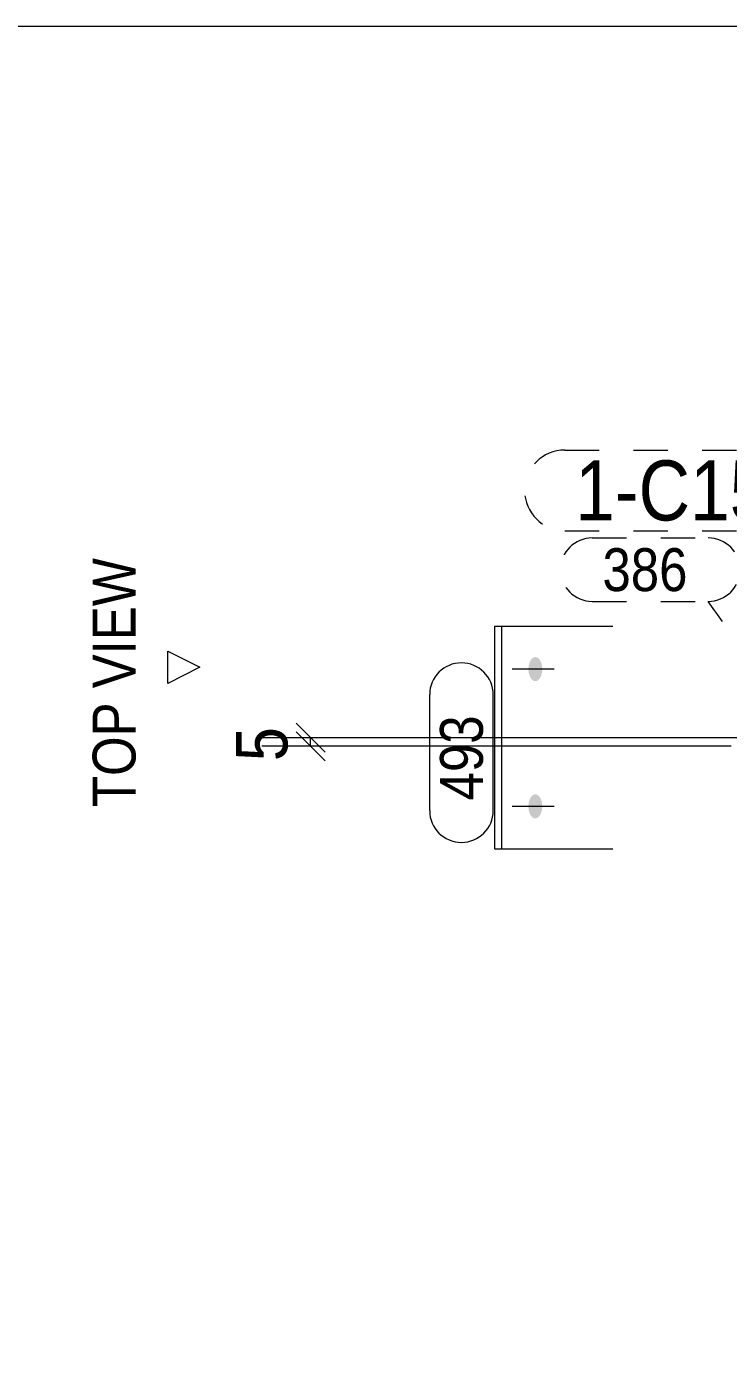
# Model space of a CAD drawing. Header units: millimetres. Extents: x 2 to 579, y 1 to 825.
# Drawn here: x 152.9 to 193.7, y 747.3 to 825 of the extents above; entities that cross this region are included whole.
import ezdxf

# ---------------------------------------------------------------- set-up
doc = ezdxf.new("R2010")
doc.units = ezdxf.units.MM
doc.linetypes.add('XKITLINE00', pattern=[0])
doc.linetypes.add('XKITLINE02', pattern=[4, 2, -2])
for name, color, linetype, lineweight in [('Bolt', 3, 'Continuous', 0), ('Dimensions', 7, 'Continuous', 0), ('DrawingSheet', 5, 'Continuous', 0), ('OtherObjectType', 7, 'Continuous', 0), ('Part', 2, 'Continuous', 0), ('PartMark', 7, 'Continuous', 0)]:
    doc.layers.add(name, color=color, linetype=linetype, lineweight=lineweight)
doc.styles.add('ARIAL', font='ARIAL.TTF')

# ---------------------------------------------------------------- blocks, each defined once
blk = doc.blocks.new('*A112')
at = {"layer": 'Bolt'}
blk.add_hatch(color=3, dxfattribs=at).paths.add_polyline_path([(182.098, 787.584), (182.099, 787.619), (182.102, 787.653), (182.105, 787.687), (182.109, 787.72), (182.114, 787.753), (182.121, 787.786), (182.128, 787.818), (182.136, 787.849), (182.145, 787.88), (182.154, 787.91), (182.165, 787.939), (182.176, 787.967), (182.188, 787.994), (182.201, 788.02), (182.215, 788.045), (182.229, 788.069), (182.244, 788.091), (182.259, 788.112), (182.275, 788.132), (182.292, 788.15), (182.309, 788.167), (182.327, 788.183), (182.345, 788.197), (182.363, 788.209), (182.382, 788.22), (182.401, 788.229), (182.42, 788.237), (182.439, 788.242), (182.459, 788.247), (182.479, 788.249), (182.498, 788.25), (182.518, 788.249), (182.538, 788.247), (182.557, 788.242), (182.576, 788.237), (182.596, 788.229), (182.615, 788.22), (182.633, 788.209), (182.652, 788.197), (182.67, 788.183), (182.687, 788.167), (182.704, 788.15), (182.721, 788.132), (182.737, 788.112), (182.753, 788.091), (182.768, 788.069), (182.782, 788.045), (182.795, 788.02), (182.808, 787.994), (182.82, 787.967), (182.832, 787.939), (182.842, 787.91), (182.852, 787.88), (182.861, 787.849), (182.869, 787.818), (182.876, 787.786), (182.882, 787.753), (182.887, 787.72), (182.892, 787.687), (182.895, 787.653), (182.897, 787.619), (182.899, 787.584), (182.899, 787.55), (182.899, 787.516), (182.897, 787.481), (182.895, 787.447), (182.892, 787.413), (182.887, 787.38), (182.882, 787.347), (182.876, 787.314), (182.869, 787.282), (182.861, 787.251), (182.852, 787.22), (182.842, 787.19), (182.832, 787.161), (182.82, 787.133), (182.808, 787.106), (182.795, 787.08), (182.782, 787.055), (182.768, 787.031), (182.753, 787.009), (182.737, 786.988), (182.721, 786.968), (182.704, 786.95), (182.687, 786.933), (182.67, 786.917), (182.652, 786.903), (182.633, 786.891), (182.615, 786.88), (182.596, 786.871), (182.576, 786.863), (182.557, 786.858), (182.538, 786.853), (182.518, 786.851), (182.498, 786.85), (182.479, 786.851), (182.459, 786.853), (182.439, 786.858), (182.42, 786.863), (182.401, 786.871), (182.382, 786.88), (182.363, 786.891), (182.345, 786.903), (182.327, 786.917), (182.309, 786.933), (182.292, 786.95), (182.275, 786.968), (182.259, 786.988), (182.244, 787.009), (182.229, 787.031), (182.215, 787.055), (182.201, 787.08), (182.188, 787.106), (182.176, 787.133), (182.165, 787.161), (182.154, 787.19), (182.145, 787.22), (182.136, 787.251), (182.128, 787.282), (182.121, 787.314), (182.114, 787.347), (182.109, 787.38), (182.105, 787.413), (182.102, 787.447), (182.099, 787.481), (182.098, 787.516), (182.097, 787.55)], flags=17)
at = {"layer": 'Bolt', "color": 3, "linetype": 'XKITLINE00', "lineweight": 0}
blk.add_line((183.597, 787.55), (181.138, 787.55), dxfattribs=at)
blk = doc.blocks.new('*A113')
at = {"layer": 'Bolt'}
blk.add_hatch(color=3, dxfattribs=at).paths.add_polyline_path([(182.098, 779.584), (182.099, 779.619), (182.102, 779.653), (182.105, 779.687), (182.109, 779.72), (182.114, 779.753), (182.121, 779.786), (182.128, 779.818), (182.136, 779.849), (182.145, 779.88), (182.154, 779.91), (182.165, 779.939), (182.176, 779.967), (182.188, 779.994), (182.201, 780.02), (182.215, 780.045), (182.229, 780.069), (182.244, 780.091), (182.259, 780.112), (182.275, 780.132), (182.292, 780.15), (182.309, 780.167), (182.327, 780.183), (182.345, 780.197), (182.363, 780.209), (182.382, 780.22), (182.401, 780.229), (182.42, 780.237), (182.439, 780.242), (182.459, 780.247), (182.479, 780.249), (182.498, 780.25), (182.518, 780.249), (182.538, 780.247), (182.557, 780.242), (182.576, 780.237), (182.596, 780.229), (182.615, 780.22), (182.633, 780.209), (182.652, 780.197), (182.67, 780.183), (182.687, 780.167), (182.704, 780.15), (182.721, 780.132), (182.737, 780.112), (182.753, 780.091), (182.768, 780.069), (182.782, 780.045), (182.795, 780.02), (182.808, 779.994), (182.82, 779.967), (182.832, 779.939), (182.842, 779.91), (182.852, 779.88), (182.861, 779.849), (182.869, 779.818), (182.876, 779.786), (182.882, 779.753), (182.887, 779.72), (182.892, 779.687), (182.895, 779.653), (182.897, 779.619), (182.899, 779.584), (182.899, 779.55), (182.899, 779.516), (182.897, 779.481), (182.895, 779.447), (182.892, 779.413), (182.887, 779.38), (182.882, 779.347), (182.876, 779.314), (182.869, 779.282), (182.861, 779.251), (182.852, 779.22), (182.842, 779.19), (182.832, 779.161), (182.82, 779.133), (182.808, 779.106), (182.795, 779.08), (182.782, 779.055), (182.768, 779.031), (182.753, 779.009), (182.737, 778.988), (182.721, 778.968), (182.704, 778.95), (182.687, 778.933), (182.67, 778.917), (182.652, 778.903), (182.633, 778.891), (182.615, 778.88), (182.596, 778.871), (182.576, 778.863), (182.557, 778.858), (182.538, 778.853), (182.518, 778.851), (182.498, 778.85), (182.479, 778.851), (182.459, 778.853), (182.439, 778.858), (182.42, 778.863), (182.401, 778.871), (182.382, 778.88), (182.363, 778.891), (182.345, 778.903), (182.327, 778.917), (182.309, 778.933), (182.292, 778.95), (182.275, 778.968), (182.259, 778.988), (182.244, 779.009), (182.229, 779.031), (182.215, 779.055), (182.201, 779.08), (182.188, 779.106), (182.176, 779.133), (182.165, 779.161), (182.154, 779.19), (182.145, 779.22), (182.136, 779.251), (182.128, 779.282), (182.121, 779.314), (182.114, 779.347), (182.109, 779.38), (182.105, 779.413), (182.102, 779.447), (182.099, 779.481), (182.098, 779.516), (182.097, 779.55)], flags=17)
at = {"layer": 'Bolt', "color": 3, "linetype": 'XKITLINE00', "lineweight": 0}
blk.add_line((183.597, 779.55), (181.138, 779.55), dxfattribs=at)
blk = doc.blocks.new('*A117')
at = {"layer": 'Part', "color": 2, "linetype": 'XKITLINE00', "lineweight": 0}
for p, q in [((180.141, 777.05), (180.141, 790.05)), ((180.141, 790.05), (187.014, 790.05)), ((180.55, 777.05), (180.55, 790.05)), ((187.014, 777.05), (180.141, 777.05))]:
    blk.add_line(p, q, dxfattribs=at)
blk = doc.blocks.new('*A121')
at = {"layer": 'DrawingSheet', "color": 5, "linetype": 'XKITLINE00', "lineweight": 0}
blk.add_line((579, 825), (5, 825), dxfattribs=at)
blk = doc.blocks.new('*A293')
at = {"layer": 'Dimensions', "color": 7, "linetype": 'XKITLINE00', "lineweight": 0}
for p, q in [((168.551, 784.399), (170.249, 782.701)), ((168.551, 783.899), (170.249, 782.201)), ((205.898, 783.55), (166.55, 783.55)), ((193.903, 783.05), (166.55, 783.05)), ((169.4, 783.05), (169.4, 783.55))]:
    blk.add_line(p, q, dxfattribs=at)
at = {"layer": 'Dimensions', "color": 3}
for p in [(169.4, 783.55), (169.4, 783.05)]:
    blk.add_point(p, dxfattribs=at)
at = {"layer": 'Dimensions', "color": 3, "style": 'ARIAL', "width": 0.85}
blk.add_text('5', height=3, rotation=90.00021, dxfattribs=at).set_placement((168.05, 782.187))
blk = doc.blocks.new('*A307')
at = {"layer": 'PartMark', "color": 7, "linetype": 'XKITLINE00', "lineweight": 0}
for p, q in [((176.341, 779.3), (176.341, 786.063)), ((180.041, 779.3), (180.041, 786.063))]:
    blk.add_line(p, q, dxfattribs=at)
for centre, start, end in [((178.191, 786.063), 0, 180), ((178.191, 779.3), 180, 0)]:
    blk.add_arc(centre, 1.85, start, end, dxfattribs=at)
at = {"layer": 'PartMark', "color": 3, "style": 'ARIAL', "width": 0.85}
blk.add_text('493', height=2.5, rotation=90.00021, dxfattribs=at).set_placement((179.441, 779.9))
blk = doc.blocks.new('*A308')
at = {"layer": 'PartMark', "color": 7, "linetype": 'XKITLINE02', "lineweight": 0}
for p, q in [((185.811, 795.197), (192.574, 795.197)), ((185.811, 791.497), (192.574, 791.497)), ((198.074, 783.821), (192.574, 791.497))]:
    blk.add_line(p, q, dxfattribs=at)
for centre, start, end in [((185.811, 793.347), 90, 270), ((192.574, 793.347), 270, 90)]:
    blk.add_arc(centre, 1.85, start, end, dxfattribs=at)
at = {"layer": 'PartMark', "color": 3, "style": 'ARIAL', "width": 0.85}
blk.add_text('386', height=2.5, dxfattribs=at).set_placement((186.411, 792.097))
blk = doc.blocks.new('*A309')
at = {"layer": 'PartMark', "color": 7, "linetype": 'XKITLINE02', "lineweight": 0}
for p, q in [((184.219, 800.316), (207.868, 800.316)), ((184.219, 795.616), (207.868, 795.616)), ((209.679, 791.204), (207.868, 795.616))]:
    blk.add_line(p, q, dxfattribs=at)
for centre, start, end in [((184.219, 797.966), 90, 270), ((207.868, 797.966), 270, 90)]:
    blk.add_arc(centre, 2.35, start, end, dxfattribs=at)
at = {"layer": 'PartMark', "color": 1, "style": 'ARIAL', "width": 0.85}
blk.add_text('1-C15', height=3.5, dxfattribs=at).set_placement((184.819, 796.216))
at = {"layer": 'PartMark', "color": 3, "style": 'ARIAL', "width": 0.85}
for s, p in [('/', (198.58, 796.216)), ('114', (200.592, 796.216))]:
    blk.add_text(s, height=3, dxfattribs=at).set_placement(p)
blk = doc.blocks.new('*A311')
at = {"layer": 'OtherObjectType', "color": 7, "linetype": 'XKITLINE00', "lineweight": 0}
for p, q in [((161.075, 786.721), (161.075, 788.596)), ((161.075, 788.596), (162.95, 787.658)), ((162.95, 787.658), (161.075, 786.721)), ((162.95, 787.658), (162.95, 787.658)), ((258.462, 759.442), (259.4, 761.317)), ((259.4, 761.317), (260.337, 759.442)), ((259.4, 761.317), (259.4, 761.317)), ((260.337, 759.442), (258.462, 759.442)), ((251.246, 747.317), (258.304, 747.317))]:
    blk.add_line(p, q, dxfattribs=at)
at = {"layer": 'OtherObjectType', "color": 7, "style": 'ARIAL', "width": 0.85}
blk.add_text('TOP VIEW', height=2.5, rotation=90, dxfattribs=at).set_placement((159.2, 779.508))
for s, p in [('FRONT VIEW', (248.936, 755.067)), ('E', (251.246, 748.067)), ('E', (256.08, 748.067)), ('-', (254.22, 748.067))]:
    blk.add_text(s, height=2.5, dxfattribs=at).set_placement(p)

msp = doc.modelspace()

# ---------------------------------------------------------------- block references
at = {"lineweight": 0}
for name in ['*A121', '*A309', '*A308', '*A117', '*A307', '*A112', '*A293', '*A113']:
    msp.add_blockref(name, (0, 0), dxfattribs=at)
at = {"layer": 'OtherObjectType', "lineweight": 0}
msp.add_blockref('*A311', (0, 0), dxfattribs=at)

doc.saveas('drawing.dxf')
